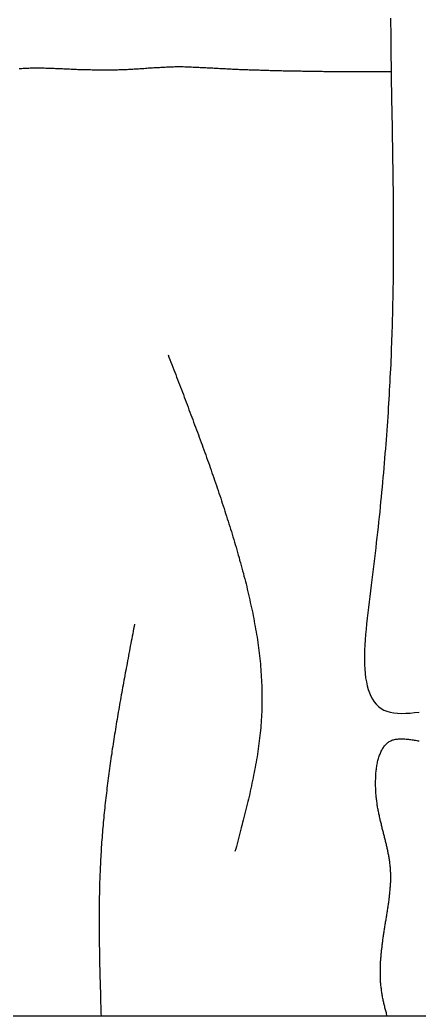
# Model space of a CAD drawing. Extents: x 443 to 1217, y -1921 to -677.
# Drawn here: x 580.11 to 584.64, y -894.89 to -883.58 of the extents above; entities that cross this region are included whole.
import ezdxf

# ---------------------------------------------------------------- set-up
doc = ezdxf.new("R2010")
doc.units = 0
doc.header["$MEASUREMENT"] = 0
for name, color, linetype in [('1', 7, 'CONTINUOUS'), ('3', 8, 'CONTINUOUS'), ('7', 7, 'CONTINUOUS')]:
    doc.layers.add(name, color=color, linetype=linetype)

msp = doc.modelspace()

# ---------------------------------------------------------------- linework, layer by layer
at = {"layer": '1', "color": 7}
for p, q in [((580.101, -884.134), (580.117, -884.133)), ((580.117, -884.133), (580.133, -884.132)), ((580.133, -884.132), (580.149, -884.131)), ((580.149, -884.131), (580.164, -884.13)), ((580.164, -884.13), (580.181, -884.13)), ((580.181, -884.13), (580.197, -884.129)), ((580.197, -884.129), (580.212, -884.129)), ((580.212, -884.129), (580.228, -884.127)), ((580.228, -884.127), (580.244, -884.127)), ((580.244, -884.127), (580.26, -884.127)), ((580.26, -884.127), (580.276, -884.126)), ((580.276, -884.126), (580.292, -884.126)), ((580.292, -884.126), (580.308, -884.126)), ((580.308, -884.126), (580.323, -884.126)), ((580.323, -884.126), (580.34, -884.127)), ((580.34, -884.127), (580.356, -884.127)), ((580.356, -884.127), (580.371, -884.127)), ((580.371, -884.127), (580.388, -884.127)), ((580.388, -884.127), (580.404, -884.129)), ((580.404, -884.129), (580.419, -884.129)), ((580.419, -884.129), (580.436, -884.129)), ((580.436, -884.129), (580.451, -884.13)), ((580.451, -884.13), (580.467, -884.13)), ((580.467, -884.13), (580.483, -884.131)), ((580.483, -884.131), (580.499, -884.131)), ((580.499, -884.131), (580.515, -884.132)), ((580.515, -884.132), (580.531, -884.133)), ((580.531, -884.133), (580.547, -884.133)), ((580.547, -884.133), (580.563, -884.134)), ((580.563, -884.134), (580.579, -884.135)), ((580.579, -884.135), (580.595, -884.135)), ((580.595, -884.135), (580.611, -884.136)), ((580.611, -884.136), (580.626, -884.137)), ((580.626, -884.137), (580.643, -884.137)), ((580.643, -884.137), (580.659, -884.138)), ((580.659, -884.138), (580.674, -884.138)), ((580.674, -884.138), (580.691, -884.139)), ((580.691, -884.139), (580.707, -884.14)), ((580.707, -884.14), (580.722, -884.14)), ((580.722, -884.14), (580.739, -884.142)), ((580.739, -884.142), (580.755, -884.142)), ((580.755, -884.142), (580.77, -884.143)), ((580.77, -884.143), (580.786, -884.143)), ((580.786, -884.143), (580.802, -884.144)), ((580.802, -884.144), (580.818, -884.144)), ((580.818, -884.144), (580.834, -884.145)), ((580.834, -884.145), (580.85, -884.145)), ((580.85, -884.145), (580.866, -884.145)), ((580.866, -884.145), (580.882, -884.146)), ((580.882, -884.146), (580.898, -884.146)), ((580.898, -884.146), (580.914, -884.146)), ((580.914, -884.146), (580.93, -884.147)), ((580.93, -884.147), (580.946, -884.147)), ((580.946, -884.147), (580.962, -884.147)), ((580.962, -884.147), (580.977, -884.147)), ((580.977, -884.147), (580.994, -884.148)), ((580.994, -884.148), (581.01, -884.148)), ((581.01, -884.148), (581.025, -884.148)), ((581.025, -884.148), (581.041, -884.148)), ((581.041, -884.148), (581.058, -884.148)), ((581.058, -884.148), (581.073, -884.148)), ((581.073, -884.148), (581.089, -884.148)), ((581.089, -884.148), (581.105, -884.148)), ((581.105, -884.148), (581.121, -884.148)), ((581.121, -884.148), (581.137, -884.148)), ((581.137, -884.148), (581.153, -884.148)), ((581.153, -884.148), (581.169, -884.147)), ((581.169, -884.147), (581.185, -884.147)), ((581.185, -884.147), (581.201, -884.147)), ((581.201, -884.147), (581.217, -884.147)), ((581.217, -884.147), (581.232, -884.146)), ((581.232, -884.146), (581.249, -884.146)), ((581.249, -884.146), (581.265, -884.145)), ((581.265, -884.145), (581.28, -884.145)), ((581.28, -884.145), (581.297, -884.144)), ((581.297, -884.144), (581.313, -884.144)), ((581.313, -884.144), (581.328, -884.143)), ((581.328, -884.143), (581.344, -884.142)), ((581.344, -884.142), (581.36, -884.142)), ((581.36, -884.142), (581.376, -884.14)), ((581.376, -884.14), (581.392, -884.139)), ((581.392, -884.139), (581.408, -884.138)), ((581.408, -884.138), (581.424, -884.137)), ((581.424, -884.137), (581.439, -884.137)), ((581.439, -884.137), (581.456, -884.136)), ((581.456, -884.136), (581.472, -884.135)), ((581.472, -884.135), (581.487, -884.134)), ((581.487, -884.134), (581.504, -884.133)), ((581.504, -884.133), (581.519, -884.132)), ((581.519, -884.132), (581.535, -884.131)), ((581.535, -884.131), (581.552, -884.129)), ((581.552, -884.129), (581.567, -884.127)), ((581.567, -884.127), (581.583, -884.126)), ((581.583, -884.126), (581.598, -884.125)), ((581.598, -884.125), (581.615, -884.124)), ((581.615, -884.124), (581.631, -884.123)), ((581.631, -884.123), (581.646, -884.122)), ((581.646, -884.122), (581.663, -884.121)), ((581.663, -884.121), (581.678, -884.121)), ((581.678, -884.121), (581.694, -884.12)), ((581.694, -884.12), (581.711, -884.119)), ((581.711, -884.119), (581.726, -884.118)), ((581.726, -884.118), (581.742, -884.117)), ((581.742, -884.117), (581.758, -884.117)), ((581.758, -884.117), (581.774, -884.115)), ((581.774, -884.115), (581.79, -884.114)), ((581.79, -884.114), (581.805, -884.114)), ((581.805, -884.114), (581.822, -884.113)), ((581.822, -884.113), (581.838, -884.113)), ((581.838, -884.113), (581.853, -884.113)), ((581.853, -884.113), (581.87, -884.112)), ((581.87, -884.112), (581.885, -884.112)), ((581.885, -884.112), (581.901, -884.112)), ((581.901, -884.112), (581.918, -884.112)), ((581.918, -884.112), (581.933, -884.112)), ((581.933, -884.112), (581.949, -884.112)), ((581.949, -884.112), (581.965, -884.112)), ((581.965, -884.112), (581.981, -884.113)), ((581.981, -884.113), (581.997, -884.113)), ((581.997, -884.113), (582.013, -884.113)), ((582.013, -884.113), (582.029, -884.114)), ((582.029, -884.114), (582.045, -884.114)), ((582.045, -884.114), (582.06, -884.115)), ((582.06, -884.115), (582.077, -884.117)), ((582.077, -884.117), (582.092, -884.117)), ((582.092, -884.117), (582.108, -884.118)), ((582.108, -884.118), (582.125, -884.118)), ((582.125, -884.118), (582.14, -884.119)), ((582.14, -884.119), (582.156, -884.12)), ((582.156, -884.12), (582.172, -884.121)), ((582.172, -884.121), (582.188, -884.122)), ((582.188, -884.122), (582.204, -884.122)), ((582.204, -884.122), (582.22, -884.123)), ((582.22, -884.123), (582.236, -884.124)), ((582.236, -884.124), (582.252, -884.125)), ((582.252, -884.125), (582.268, -884.126)), ((582.268, -884.126), (582.284, -884.126)), ((582.284, -884.126), (582.299, -884.127)), ((582.299, -884.127), (582.315, -884.129)), ((582.315, -884.129), (582.332, -884.13)), ((582.332, -884.13), (582.347, -884.131)), ((582.347, -884.131), (582.363, -884.131)), ((582.363, -884.131), (582.38, -884.132)), ((582.38, -884.132), (582.395, -884.133)), ((582.395, -884.133), (582.411, -884.134)), ((582.411, -884.134), (582.427, -884.134)), ((582.427, -884.134), (582.443, -884.135)), ((582.443, -884.135), (582.459, -884.136)), ((582.459, -884.136), (582.475, -884.137)), ((582.475, -884.137), (582.491, -884.137)), ((582.491, -884.137), (582.507, -884.138)), ((582.507, -884.138), (582.523, -884.139)), ((582.523, -884.139), (582.539, -884.139)), ((582.539, -884.139), (582.554, -884.14)), ((582.554, -884.14), (582.571, -884.14)), ((582.571, -884.14), (582.587, -884.142)), ((582.587, -884.142), (582.602, -884.143)), ((582.602, -884.143), (582.618, -884.143)), ((582.618, -884.143), (582.635, -884.144)), ((582.635, -884.144), (582.65, -884.144)), ((582.65, -884.144), (582.666, -884.145)), ((582.666, -884.145), (582.682, -884.146)), ((582.682, -884.146), (582.698, -884.146)), ((582.698, -884.146), (582.714, -884.147)), ((582.714, -884.147), (582.73, -884.147)), ((582.73, -884.147), (582.746, -884.148)), ((582.746, -884.148), (582.762, -884.148)), ((582.762, -884.148), (582.778, -884.149)), ((582.778, -884.149), (582.794, -884.149)), ((582.794, -884.149), (582.809, -884.15)), ((582.809, -884.15), (582.826, -884.15)), ((582.826, -884.15), (582.842, -884.151)), ((582.842, -884.151), (582.857, -884.151)), ((582.857, -884.151), (582.873, -884.151)), ((582.873, -884.151), (582.89, -884.152)), ((582.89, -884.152), (582.905, -884.152)), ((582.905, -884.152), (582.921, -884.154)), ((582.921, -884.154), (582.937, -884.154)), ((582.937, -884.154), (582.953, -884.155)), ((582.953, -884.155), (582.969, -884.155)), ((582.969, -884.155), (582.985, -884.155)), ((582.985, -884.155), (583.001, -884.156)), ((583.001, -884.156), (583.017, -884.156)), ((583.017, -884.156), (583.033, -884.156)), ((583.033, -884.156), (583.049, -884.157)), ((583.049, -884.157), (583.064, -884.157)), ((583.064, -884.157), (583.081, -884.157)), ((583.081, -884.157), (583.097, -884.158)), ((583.097, -884.158), (583.112, -884.158)), ((583.112, -884.158), (583.129, -884.158)), ((583.129, -884.158), (583.145, -884.159)), ((583.145, -884.159), (583.16, -884.159)), ((583.16, -884.159), (583.176, -884.159)), ((583.176, -884.159), (583.192, -884.16)), ((583.192, -884.16), (583.208, -884.16)), ((583.208, -884.16), (583.224, -884.16)), ((583.224, -884.16), (583.24, -884.16)), ((583.24, -884.16), (583.256, -884.161)), ((583.256, -884.161), (583.272, -884.161)), ((583.272, -884.161), (583.288, -884.161)), ((583.288, -884.161), (583.304, -884.161)), ((583.304, -884.161), (583.319, -884.162)), ((583.319, -884.162), (583.336, -884.162)), ((583.336, -884.162), (583.352, -884.162)), ((583.352, -884.162), (583.367, -884.162)), ((583.367, -884.162), (583.384, -884.163)), ((583.384, -884.163), (583.4, -884.163)), ((583.4, -884.163), (583.415, -884.163)), ((583.415, -884.163), (583.431, -884.163)), ((583.431, -884.163), (583.447, -884.163)), ((583.447, -884.163), (583.463, -884.164)), ((583.463, -884.164), (583.479, -884.164)), ((583.479, -884.164), (583.495, -884.164)), ((583.495, -884.164), (583.511, -884.164)), ((583.511, -884.164), (583.527, -884.164)), ((583.527, -884.164), (583.543, -884.164)), ((583.543, -884.164), (583.559, -884.166)), ((583.559, -884.166), (583.574, -884.166)), ((583.574, -884.166), (583.591, -884.166)), ((583.591, -884.166), (583.607, -884.166)), ((583.607, -884.166), (583.622, -884.166)), ((583.622, -884.166), (583.639, -884.166)), ((583.639, -884.166), (583.655, -884.166)), ((583.655, -884.166), (583.67, -884.166)), ((583.67, -884.166), (583.686, -884.167)), ((583.686, -884.167), (583.702, -884.167)), ((583.702, -884.167), (583.718, -884.167)), ((583.718, -884.167), (583.734, -884.167)), ((583.734, -884.167), (583.75, -884.167)), ((583.75, -884.167), (583.766, -884.167)), ((583.766, -884.167), (583.782, -884.167)), ((583.782, -884.167), (583.798, -884.167)), ((583.798, -884.167), (583.814, -884.167)), ((583.814, -884.167), (583.829, -884.168)), ((583.829, -884.168), (583.846, -884.168)), ((583.846, -884.168), (583.862, -884.168)), ((583.862, -884.168), (583.877, -884.168)), ((583.877, -884.168), (583.894, -884.168)), ((583.894, -884.168), (583.91, -884.168)), ((583.91, -884.168), (583.925, -884.168)), ((583.925, -884.168), (583.942, -884.168)), ((583.942, -884.168), (583.957, -884.168)), ((583.957, -884.168), (583.973, -884.168)), ((583.973, -884.168), (583.989, -884.168)), ((583.989, -884.168), (584.005, -884.168)), ((584.005, -884.168), (584.021, -884.168)), ((584.021, -884.168), (584.037, -884.168)), ((584.037, -884.168), (584.053, -884.169)), ((584.053, -884.169), (584.069, -884.169)), ((584.069, -884.169), (584.084, -884.169)), ((584.084, -884.169), (584.101, -884.169)), ((584.101, -884.169), (584.117, -884.169)), ((584.117, -884.169), (584.132, -884.169)), ((584.132, -884.169), (584.149, -884.169)), ((584.149, -884.169), (584.165, -884.169)), ((584.165, -884.169), (584.18, -884.169)), ((584.18, -884.169), (584.197, -884.169)), ((584.197, -884.169), (584.212, -884.169)), ((584.212, -884.169), (584.228, -884.169)), ((584.228, -884.169), (584.244, -884.169)), ((584.244, -884.169), (584.26, -884.169)), ((584.26, -884.169), (584.276, -884.169)), ((584.276, -884.169), (584.292, -884.169)), ((584.292, -884.169), (584.308, -884.169)), ((584.308, -884.169), (584.324, -884.169)), ((581.792, -887.381), (581.803, -887.409)), ((581.803, -887.409), (581.814, -887.437)), ((581.814, -887.437), (581.825, -887.466)), ((581.825, -887.466), (581.836, -887.494)), ((581.836, -887.494), (581.847, -887.522)), ((581.847, -887.522), (581.858, -887.551)), ((581.858, -887.551), (581.869, -887.579)), ((581.869, -887.579), (581.88, -887.607)), ((581.88, -887.607), (581.89, -887.636)), ((581.89, -887.636), (581.901, -887.664)), ((581.901, -887.664), (581.911, -887.692)), ((581.911, -887.692), (581.922, -887.721)), ((581.922, -887.721), (581.933, -887.749)), ((581.933, -887.749), (581.944, -887.777)), ((581.944, -887.777), (581.955, -887.806)), ((581.955, -887.806), (581.966, -887.834)), ((581.966, -887.834), (581.977, -887.862)), ((581.977, -887.862), (581.987, -887.891)), ((581.987, -887.891), (581.998, -887.919)), ((581.998, -887.919), (582.009, -887.947)), ((582.009, -887.947), (582.02, -887.977)), ((582.02, -887.977), (582.03, -888.005)), ((582.03, -888.005), (582.041, -888.033)), ((582.041, -888.033), (582.052, -888.062)), ((582.052, -888.062), (582.063, -888.09)), ((582.063, -888.09), (582.074, -888.118)), ((582.074, -888.118), (582.083, -888.147)), ((582.083, -888.147), (582.094, -888.175)), ((582.094, -888.175), (582.105, -888.204)), ((582.105, -888.204), (582.115, -888.233)), ((582.115, -888.233), (582.126, -888.261)), ((582.126, -888.261), (582.137, -888.289)), ((582.137, -888.289), (582.147, -888.318)), ((582.147, -888.318), (582.157, -888.346)), ((582.157, -888.346), (582.168, -888.376)), ((582.168, -888.376), (582.178, -888.404)), ((582.178, -888.404), (582.189, -888.432)), ((582.189, -888.432), (582.199, -888.462)), ((582.199, -888.462), (582.21, -888.49)), ((582.21, -888.49), (582.22, -888.518)), ((582.22, -888.518), (582.23, -888.547)), ((582.23, -888.547), (582.24, -888.576)), ((582.24, -888.576), (582.25, -888.604)), ((582.25, -888.604), (582.261, -888.634)), ((582.261, -888.634), (582.271, -888.662)), ((582.271, -888.662), (582.281, -888.691)), ((582.281, -888.691), (582.29, -888.72)), ((582.29, -888.72), (582.301, -888.748)), ((582.301, -888.748), (582.311, -888.778)), ((582.311, -888.778), (582.321, -888.806)), ((582.321, -888.806), (582.331, -888.835)), ((582.331, -888.835), (582.341, -888.864)), ((582.341, -888.864), (582.35, -888.893)), ((582.35, -888.893), (582.36, -888.922)), ((582.36, -888.922), (582.37, -888.951)), ((582.37, -888.951), (582.38, -888.98)), ((582.38, -888.98), (582.39, -889.009)), ((582.39, -889.009), (582.399, -889.038)), ((582.399, -889.038), (582.408, -889.067)), ((582.408, -889.067), (582.418, -889.096)), ((582.418, -889.096), (582.428, -889.125)), ((582.428, -889.125), (582.436, -889.155)), ((582.436, -889.155), (582.446, -889.183)), ((582.446, -889.183), (582.456, -889.213)), ((582.456, -889.213), (582.465, -889.242)), ((582.465, -889.242), (582.475, -889.271)), ((582.475, -889.271), (582.483, -889.301)), ((582.483, -889.301), (582.492, -889.33)), ((582.492, -889.33), (582.502, -889.36)), ((582.502, -889.36), (582.511, -889.389)), ((582.511, -889.389), (582.519, -889.419)), ((582.519, -889.419), (582.528, -889.448)), ((582.528, -889.448), (582.538, -889.477)), ((582.538, -889.477), (582.547, -889.507)), ((582.547, -889.507), (582.555, -889.536)), ((582.555, -889.536), (582.564, -889.566)), ((582.564, -889.566), (582.572, -889.595)), ((582.572, -889.595), (582.58, -889.624)), ((582.58, -889.624), (582.589, -889.655)), ((582.589, -889.655), (582.598, -889.684)), ((582.598, -889.684), (582.605, -889.714)), ((582.605, -889.714), (582.614, -889.743)), ((582.614, -889.743), (582.623, -889.774)), ((582.623, -889.774), (582.63, -889.803)), ((582.63, -889.803), (582.638, -889.834)), ((582.638, -889.834), (582.647, -889.863)), ((582.647, -889.863), (582.654, -889.893)), ((582.654, -889.893), (582.662, -889.923)), ((582.662, -889.923), (582.67, -889.953)), ((582.67, -889.953), (582.677, -889.983)), ((582.677, -889.983), (582.685, -890.012)), ((582.685, -890.012), (582.691, -890.043)), ((582.691, -890.043), (582.699, -890.072)), ((582.699, -890.072), (582.706, -890.103)), ((582.706, -890.103), (582.713, -890.132)), ((582.713, -890.132), (582.72, -890.163)), ((582.72, -890.163), (582.726, -890.193)), ((582.726, -890.193), (582.733, -890.223)), ((582.733, -890.223), (582.739, -890.253)), ((582.739, -890.253), (582.746, -890.284)), ((582.746, -890.284), (582.753, -890.313)), ((582.753, -890.313), (582.758, -890.344)), ((582.758, -890.344), (582.765, -890.374)), ((582.765, -890.374), (582.77, -890.404)), ((582.77, -890.404), (582.775, -890.434)), ((581.396, -890.52), (581.391, -890.549)), ((581.401, -890.493), (581.396, -890.52)), ((581.407, -890.465), (581.401, -890.493)), ((581.412, -890.438), (581.407, -890.465)), ((582.775, -890.434), (582.781, -890.465)), ((582.781, -890.465), (582.786, -890.495)), ((582.786, -890.495), (582.792, -890.525)), ((582.792, -890.525), (582.796, -890.555)), ((581.375, -890.631), (581.37, -890.66)), ((581.38, -890.604), (581.375, -890.631)), ((581.386, -890.576), (581.38, -890.604)), ((581.391, -890.549), (581.386, -890.576)), ((582.796, -890.555), (582.802, -890.586)), ((582.802, -890.586), (582.806, -890.616)), ((582.806, -890.616), (582.81, -890.646)), ((582.81, -890.646), (582.815, -890.676)), ((581.349, -890.771), (581.343, -890.798)), ((581.354, -890.743), (581.349, -890.771)), ((581.36, -890.715), (581.354, -890.743)), ((581.364, -890.687), (581.36, -890.715)), ((581.37, -890.66), (581.364, -890.687)), ((582.815, -890.676), (582.819, -890.707)), ((582.819, -890.707), (582.822, -890.737)), ((582.822, -890.737), (582.827, -890.767)), ((582.827, -890.767), (582.83, -890.797)), ((581.328, -890.881), (581.323, -890.909)), ((581.334, -890.854), (581.328, -890.881)), ((581.338, -890.825), (581.334, -890.854)), ((581.343, -890.798), (581.338, -890.825)), ((582.83, -890.797), (582.833, -890.828)), ((582.833, -890.828), (582.836, -890.858)), ((582.836, -890.858), (582.84, -890.889)), ((581.307, -890.992), (581.302, -891.021)), ((581.313, -890.965), (581.307, -890.992)), ((581.317, -890.937), (581.313, -890.965)), ((581.323, -890.909), (581.317, -890.937)), ((582.84, -890.889), (582.842, -890.918)), ((582.842, -890.918), (582.845, -890.949)), ((582.845, -890.949), (582.847, -890.979)), ((582.847, -890.979), (582.85, -891.01)), ((581.287, -891.103), (581.282, -891.132)), ((581.292, -891.076), (581.287, -891.103)), ((581.297, -891.048), (581.292, -891.076)), ((581.302, -891.021), (581.297, -891.048)), ((582.85, -891.01), (582.851, -891.04)), ((582.851, -891.04), (582.853, -891.07)), ((582.853, -891.07), (582.854, -891.1)), ((582.854, -891.1), (582.856, -891.131)), ((581.267, -891.215), (581.262, -891.242)), ((581.271, -891.187), (581.267, -891.215)), ((581.277, -891.159), (581.271, -891.187)), ((581.282, -891.132), (581.277, -891.159)), ((582.856, -891.131), (582.857, -891.161)), ((582.857, -891.161), (582.857, -891.191)), ((582.857, -891.191), (582.858, -891.221)), ((582.858, -891.221), (582.858, -891.252)), ((581.247, -891.326), (581.242, -891.353)), ((581.252, -891.297), (581.247, -891.326)), ((581.257, -891.27), (581.252, -891.297)), ((581.262, -891.242), (581.257, -891.27)), ((582.858, -891.252), (582.858, -891.282)), ((582.858, -891.282), (582.858, -891.312)), ((582.858, -891.312), (582.858, -891.342)), ((581.228, -891.437), (581.223, -891.464)), ((581.232, -891.409), (581.228, -891.437)), ((581.238, -891.381), (581.232, -891.409)), ((581.242, -891.353), (581.238, -891.381)), ((582.856, -891.433), (582.854, -891.463)), ((582.857, -891.403), (582.856, -891.433)), ((582.858, -891.342), (582.857, -891.373)), ((582.857, -891.373), (582.857, -891.403)), ((581.209, -891.548), (581.205, -891.575)), ((581.214, -891.52), (581.209, -891.548)), ((581.218, -891.492), (581.214, -891.52)), ((581.223, -891.464), (581.218, -891.492)), ((582.848, -891.553), (582.846, -891.584)), ((582.851, -891.523), (582.848, -891.553)), ((582.853, -891.494), (582.851, -891.523)), ((582.854, -891.463), (582.853, -891.494)), ((581.191, -891.659), (581.186, -891.686)), ((581.195, -891.631), (581.191, -891.659)), ((581.2, -891.604), (581.195, -891.631)), ((581.205, -891.575), (581.2, -891.604)), ((582.838, -891.673), (582.834, -891.704)), ((582.841, -891.644), (582.838, -891.673)), ((582.844, -891.613), (582.841, -891.644)), ((582.846, -891.584), (582.844, -891.613)), ((581.173, -891.77), (581.169, -891.798)), ((581.178, -891.742), (581.173, -891.77)), ((581.182, -891.715), (581.178, -891.742)), ((581.186, -891.686), (581.182, -891.715)), ((582.828, -891.764), (582.823, -891.794)), ((582.831, -891.734), (582.828, -891.764)), ((582.834, -891.704), (582.831, -891.734)), ((581.156, -891.882), (581.153, -891.91)), ((581.16, -891.854), (581.156, -891.882)), ((581.165, -891.826), (581.16, -891.854)), ((581.169, -891.798), (581.165, -891.826)), ((582.811, -891.884), (582.807, -891.914)), ((582.816, -891.854), (582.811, -891.884)), ((582.82, -891.824), (582.816, -891.854)), ((582.823, -891.794), (582.82, -891.824)), ((581.14, -891.993), (581.136, -892.021)), ((581.144, -891.965), (581.14, -891.993)), ((581.148, -891.937), (581.144, -891.965)), ((581.153, -891.91), (581.148, -891.937)), ((582.792, -892.004), (582.786, -892.034)), ((582.797, -891.974), (582.792, -892.004)), ((582.802, -891.944), (582.797, -891.974)), ((582.807, -891.914), (582.802, -891.944)), ((581.124, -892.104), (581.121, -892.132)), ((581.129, -892.077), (581.124, -892.104)), ((581.132, -892.048), (581.129, -892.077)), ((581.136, -892.021), (581.132, -892.048)), ((582.77, -892.123), (582.763, -892.154)), ((582.775, -892.094), (582.77, -892.123)), ((582.781, -892.064), (582.775, -892.094)), ((582.786, -892.034), (582.781, -892.064)), ((581.11, -892.216), (581.106, -892.243)), ((581.113, -892.188), (581.11, -892.216)), ((581.117, -892.161), (581.113, -892.188)), ((581.121, -892.132), (581.117, -892.161)), ((582.751, -892.214), (582.745, -892.243)), ((582.758, -892.183), (582.751, -892.214)), ((582.763, -892.154), (582.758, -892.183)), ((581.096, -892.327), (581.093, -892.356)), ((581.099, -892.299), (581.096, -892.327)), ((581.103, -892.272), (581.099, -892.299)), ((581.106, -892.243), (581.103, -892.272)), ((582.725, -892.333), (582.719, -892.363)), ((582.732, -892.303), (582.725, -892.333)), ((582.738, -892.274), (582.732, -892.303)), ((582.745, -892.243), (582.738, -892.274)), ((581.08, -892.467), (581.076, -892.495)), ((581.083, -892.438), (581.08, -892.467)), ((581.086, -892.411), (581.083, -892.438)), ((581.089, -892.383), (581.086, -892.411)), ((581.093, -892.356), (581.089, -892.383)), ((582.698, -892.453), (582.69, -892.483)), ((582.705, -892.423), (582.698, -892.453)), ((582.712, -892.393), (582.705, -892.423)), ((582.719, -892.363), (582.712, -892.393)), ((581.068, -892.578), (581.065, -892.606)), ((581.071, -892.551), (581.068, -892.578)), ((581.074, -892.522), (581.071, -892.551)), ((581.076, -892.495), (581.074, -892.522)), ((582.669, -892.572), (582.661, -892.602)), ((582.676, -892.542), (582.669, -892.572)), ((582.684, -892.513), (582.676, -892.542)), ((582.69, -892.483), (582.684, -892.513)), ((581.057, -892.69), (581.055, -892.719)), ((581.06, -892.662), (581.057, -892.69)), ((581.062, -892.635), (581.06, -892.662)), ((581.065, -892.606), (581.062, -892.635)), ((582.638, -892.691), (582.63, -892.722)), ((582.646, -892.662), (582.638, -892.691)), ((582.653, -892.632), (582.646, -892.662)), ((582.661, -892.602), (582.653, -892.632)), ((581.048, -892.802), (581.045, -892.83)), ((581.05, -892.774), (581.048, -892.802)), ((581.052, -892.746), (581.05, -892.774)), ((581.055, -892.719), (581.052, -892.746)), ((582.615, -892.782), (582.608, -892.811)), ((582.623, -892.751), (582.615, -892.782)), ((582.63, -892.722), (582.623, -892.751)), ((581.039, -892.914), (581.037, -892.942)), ((581.041, -892.886), (581.039, -892.914)), ((581.043, -892.858), (581.041, -892.886)), ((581.045, -892.83), (581.043, -892.858)), ((582.584, -892.901), (582.576, -892.93)), ((582.591, -892.871), (582.584, -892.901)), ((582.6, -892.841), (582.591, -892.871)), ((582.608, -892.811), (582.6, -892.841)), ((581.032, -893.026), (581.029, -893.054)), ((581.034, -892.998), (581.032, -893.026)), ((581.035, -892.97), (581.034, -892.998)), ((581.037, -892.942), (581.035, -892.97)), ((582.56, -892.99), (582.552, -893.02)), ((582.568, -892.96), (582.56, -892.99)), ((582.576, -892.93), (582.568, -892.96)), ((581.025, -893.138), (581.024, -893.166)), ((581.027, -893.11), (581.025, -893.138)), ((581.028, -893.081), (581.027, -893.11)), ((581.029, -893.054), (581.028, -893.081)), ((581.021, -893.25), (581.02, -893.278)), ((581.022, -893.222), (581.021, -893.25)), ((581.023, -893.194), (581.022, -893.222)), ((581.024, -893.166), (581.023, -893.194)), ((581.016, -893.363), (581.015, -893.39)), ((581.018, -893.334), (581.016, -893.363)), ((581.019, -893.306), (581.018, -893.334)), ((581.02, -893.278), (581.019, -893.306)), ((581.014, -893.447), (581.013, -893.475)), ((581.013, -893.475), (581.013, -893.503)), ((581.015, -893.418), (581.014, -893.447)), ((581.015, -893.39), (581.015, -893.418)), ((581.012, -893.587), (581.011, -893.615)), ((581.013, -893.503), (581.012, -893.53)), ((581.012, -893.53), (581.012, -893.559)), ((581.012, -893.559), (581.012, -893.587)), ((581.011, -893.699), (581.01, -893.728)), ((581.011, -893.615), (581.011, -893.643)), ((581.011, -893.643), (581.011, -893.671)), ((581.011, -893.671), (581.011, -893.699)), ((581.01, -893.728), (581.01, -893.756)), ((581.01, -893.756), (581.01, -893.783)), ((581.01, -893.783), (581.01, -893.812)), ((581.01, -893.812), (581.01, -893.84)), ((581.01, -893.84), (581.01, -893.868)), ((581.01, -893.868), (581.011, -893.897)), ((581.011, -893.897), (581.011, -893.925)), ((581.011, -893.925), (581.011, -893.952)), ((581.011, -893.952), (581.011, -893.981)), ((581.011, -893.981), (581.011, -894.009)), ((581.011, -894.009), (581.012, -894.037)), ((581.012, -894.037), (581.012, -894.066)), ((581.012, -894.066), (581.012, -894.094)), ((581.012, -894.094), (581.013, -894.121)), ((581.013, -894.121), (581.013, -894.149)), ((581.013, -894.149), (581.013, -894.178)), ((581.013, -894.178), (581.014, -894.206)), ((581.014, -894.206), (581.014, -894.234)), ((581.014, -894.234), (581.015, -894.263)), ((581.015, -894.263), (581.015, -894.29)), ((581.015, -894.29), (581.016, -894.318)), ((581.016, -894.318), (581.018, -894.347)), ((581.018, -894.347), (581.018, -894.375)), ((581.018, -894.375), (581.019, -894.403)), ((581.019, -894.403), (581.019, -894.432)), ((581.019, -894.432), (581.02, -894.46)), ((581.02, -894.46), (581.021, -894.487)), ((581.021, -894.487), (581.021, -894.516)), ((581.021, -894.516), (581.022, -894.544)), ((581.022, -894.544), (581.023, -894.572)), ((581.023, -894.572), (581.024, -894.601)), ((581.024, -894.601), (581.024, -894.629)), ((581.024, -894.629), (581.025, -894.657)), ((581.025, -894.657), (581.026, -894.685)), ((581.026, -894.685), (581.027, -894.713)), ((581.027, -894.713), (581.027, -894.741)), ((581.027, -894.741), (581.028, -894.77)), ((581.028, -894.77), (581.029, -894.798)), ((581.029, -894.798), (581.031, -894.826)), ((581.031, -894.826), (581.031, -894.855)), ((581.031, -894.855), (581.032, -894.883))]:
    msp.add_line(p, q, dxfattribs=at)
at = {"layer": '3', "color": 3}
for p, q in [((584.318, -883.561), (584.318, -883.604)), ((584.318, -883.604), (584.318, -883.647)), ((584.318, -883.647), (584.319, -883.69)), ((584.319, -883.69), (584.319, -883.733)), ((584.319, -883.733), (584.319, -883.775)), ((584.319, -883.775), (584.32, -883.819)), ((584.32, -883.819), (584.32, -883.862)), ((584.32, -883.862), (584.321, -883.904)), ((584.321, -883.904), (584.321, -883.947)), ((584.321, -883.947), (584.322, -883.988)), ((584.322, -883.988), (584.322, -884.03)), ((584.322, -884.03), (584.323, -884.073)), ((584.323, -884.073), (584.323, -884.115)), ((584.323, -884.115), (584.324, -884.157)), ((584.324, -884.157), (584.324, -884.199)), ((584.324, -884.199), (584.325, -884.241)), ((584.325, -884.241), (584.326, -884.283)), ((584.326, -884.283), (584.326, -884.325)), ((584.326, -884.325), (584.327, -884.367)), ((584.327, -884.367), (584.327, -884.409)), ((584.327, -884.409), (584.328, -884.45)), ((584.328, -884.45), (584.329, -884.493)), ((584.329, -884.493), (584.329, -884.534)), ((584.329, -884.534), (584.331, -884.575)), ((584.331, -884.575), (584.332, -884.617)), ((584.332, -884.617), (584.333, -884.658)), ((584.333, -884.658), (584.333, -884.7)), ((584.333, -884.7), (584.334, -884.742)), ((584.334, -884.742), (584.335, -884.783)), ((584.335, -884.783), (584.335, -884.825)), ((584.335, -884.825), (584.336, -884.866)), ((584.336, -884.866), (584.337, -884.908)), ((584.337, -884.908), (584.337, -884.949)), ((584.337, -884.949), (584.338, -884.991)), ((584.338, -884.991), (584.339, -885.033)), ((584.339, -885.033), (584.339, -885.074)), ((584.339, -885.074), (584.34, -885.116)), ((584.34, -885.116), (584.341, -885.157)), ((584.341, -885.157), (584.341, -885.199)), ((584.341, -885.199), (584.343, -885.241)), ((584.343, -885.241), (584.343, -885.283)), ((584.343, -885.283), (584.344, -885.324)), ((584.344, -885.324), (584.344, -885.367)), ((584.344, -885.367), (584.345, -885.408)), ((584.345, -885.408), (584.345, -885.449)), ((584.345, -885.449), (584.346, -885.492)), ((584.346, -885.492), (584.346, -885.534)), ((584.346, -885.534), (584.347, -885.576)), ((584.347, -885.576), (584.347, -885.618)), ((584.347, -885.618), (584.347, -885.661)), ((584.347, -885.661), (584.348, -885.702)), ((584.348, -885.702), (584.348, -885.745)), ((584.348, -885.745), (584.348, -885.787)), ((584.348, -885.787), (584.349, -885.83)), ((584.349, -885.83), (584.349, -885.872)), ((584.349, -885.872), (584.349, -885.915)), ((584.349, -885.915), (584.349, -885.958)), ((584.349, -885.958), (584.349, -886.001)), ((584.349, -886.001), (584.349, -886.043)), ((584.349, -886.043), (584.349, -886.087)), ((584.349, -886.087), (584.349, -886.129)), ((584.349, -886.129), (584.349, -886.173)), ((584.349, -886.173), (584.349, -886.217)), ((584.349, -886.217), (584.349, -886.26)), ((584.349, -886.26), (584.348, -886.304)), ((584.348, -886.304), (584.348, -886.347)), ((584.348, -886.347), (584.348, -886.391)), ((584.348, -886.391), (584.347, -886.436)), ((584.347, -886.436), (584.347, -886.479)), ((584.346, -886.569), (584.345, -886.613)), ((584.347, -886.479), (584.346, -886.524)), ((584.346, -886.524), (584.346, -886.569)), ((584.345, -886.658), (584.344, -886.703)), ((584.345, -886.613), (584.345, -886.658)), ((584.341, -886.793), (584.34, -886.838)), ((584.343, -886.747), (584.341, -886.793)), ((584.344, -886.703), (584.343, -886.747)), ((584.339, -886.884), (584.338, -886.929)), ((584.34, -886.838), (584.339, -886.884)), ((584.336, -887.021), (584.335, -887.068)), ((584.337, -886.975), (584.336, -887.021)), ((584.338, -886.929), (584.337, -886.975)), ((584.333, -887.114), (584.332, -887.16)), ((584.335, -887.068), (584.333, -887.114)), ((584.328, -887.254), (584.326, -887.301)), ((584.329, -887.207), (584.328, -887.254)), ((584.332, -887.16), (584.329, -887.207)), ((584.325, -887.349), (584.323, -887.397)), ((584.326, -887.301), (584.325, -887.349)), ((584.319, -887.493), (584.316, -887.541)), ((584.321, -887.445), (584.319, -887.493)), ((584.323, -887.397), (584.321, -887.445)), ((584.314, -887.589), (584.311, -887.638)), ((584.316, -887.541), (584.314, -887.589)), ((584.309, -887.687), (584.307, -887.736)), ((584.311, -887.638), (584.309, -887.687)), ((584.303, -887.786), (584.301, -887.835)), ((584.307, -887.736), (584.303, -887.786)), ((584.295, -887.935), (584.291, -887.985)), ((584.298, -887.885), (584.295, -887.935)), ((584.301, -887.835), (584.298, -887.885)), ((584.289, -888.037), (584.285, -888.087)), ((584.291, -887.985), (584.289, -888.037)), ((584.282, -888.138), (584.278, -888.189)), ((584.285, -888.087), (584.282, -888.138)), ((584.275, -888.242), (584.271, -888.294)), ((584.278, -888.189), (584.275, -888.242)), ((584.267, -888.346), (584.263, -888.398)), ((584.271, -888.294), (584.267, -888.346)), ((584.254, -888.504), (584.25, -888.558)), ((584.259, -888.451), (584.254, -888.504)), ((584.263, -888.398), (584.259, -888.451)), ((584.246, -888.611), (584.241, -888.665)), ((584.25, -888.558), (584.246, -888.611)), ((584.237, -888.72), (584.231, -888.774)), ((584.241, -888.665), (584.237, -888.72)), ((584.227, -888.829), (584.222, -888.885)), ((584.231, -888.774), (584.227, -888.829)), ((584.216, -888.94), (584.211, -888.996)), ((584.222, -888.885), (584.216, -888.94)), ((584.205, -889.052), (584.2, -889.108)), ((584.211, -888.996), (584.205, -889.052)), ((584.194, -889.166), (584.188, -889.222)), ((584.2, -889.108), (584.194, -889.166)), ((584.182, -889.28), (584.176, -889.338)), ((584.188, -889.222), (584.182, -889.28)), ((584.169, -889.396), (584.163, -889.454)), ((584.176, -889.338), (584.169, -889.396)), ((584.156, -889.513), (584.15, -889.572)), ((584.163, -889.454), (584.156, -889.513)), ((584.143, -889.632), (584.136, -889.692)), ((584.15, -889.572), (584.143, -889.632)), ((584.129, -889.753), (584.121, -889.813)), ((584.136, -889.692), (584.129, -889.753)), ((584.121, -889.813), (584.114, -889.874)), ((584.106, -889.936), (584.098, -889.997)), ((584.114, -889.874), (584.106, -889.936)), ((584.091, -890.06), (584.082, -890.123)), ((584.098, -889.997), (584.091, -890.06)), ((584.074, -890.185), (584.067, -890.248)), ((584.082, -890.123), (584.074, -890.185)), ((584.059, -890.31), (584.052, -890.372)), ((584.067, -890.248), (584.059, -890.31)), ((584.052, -890.372), (584.045, -890.434)), ((584.04, -890.495), (584.034, -890.556)), ((584.045, -890.434), (584.04, -890.495)), ((584.03, -890.615), (584.025, -890.674)), ((584.034, -890.556), (584.03, -890.615)), ((584.023, -890.732), (584.021, -890.788)), ((584.025, -890.674), (584.023, -890.732)), ((584.021, -890.788), (584.021, -890.843)), ((584.021, -890.843), (584.022, -890.897)), ((584.022, -890.897), (584.025, -890.949)), ((584.025, -890.949), (584.029, -890.999)), ((584.029, -890.999), (584.035, -891.047)), ((584.035, -891.047), (584.043, -891.094)), ((584.043, -891.094), (584.053, -891.137)), ((584.053, -891.137), (584.064, -891.179)), ((584.064, -891.179), (584.078, -891.218)), ((584.078, -891.218), (584.093, -891.255)), ((584.093, -891.255), (584.112, -891.289)), ((584.112, -891.289), (584.132, -891.32)), ((584.132, -891.32), (584.155, -891.348)), ((584.155, -891.348), (584.181, -891.373)), ((584.181, -891.373), (584.21, -891.394)), ((584.21, -891.394), (584.241, -891.413)), ((584.241, -891.413), (584.276, -891.427)), ((584.276, -891.427), (584.314, -891.438)), ((584.314, -891.438), (584.355, -891.446)), ((584.355, -891.446), (584.398, -891.45)), ((584.398, -891.45), (584.444, -891.451)), ((584.444, -891.451), (584.492, -891.45)), ((584.492, -891.45), (584.541, -891.447)), ((584.541, -891.447), (584.591, -891.443)), ((584.591, -891.443), (584.641, -891.439)), ((584.271, -891.797), (584.278, -891.789)), ((584.278, -891.789), (584.287, -891.782)), ((584.287, -891.782), (584.295, -891.776)), ((584.295, -891.776), (584.303, -891.77)), ((584.303, -891.77), (584.313, -891.765)), ((584.313, -891.765), (584.322, -891.761)), ((584.322, -891.761), (584.332, -891.756)), ((584.332, -891.756), (584.343, -891.753)), ((584.343, -891.753), (584.352, -891.75)), ((584.352, -891.75), (584.363, -891.747)), ((584.363, -891.747), (584.374, -891.745)), ((584.374, -891.745), (584.385, -891.743)), ((584.385, -891.743), (584.396, -891.742)), ((584.396, -891.742), (584.408, -891.741)), ((584.408, -891.741), (584.42, -891.74)), ((584.42, -891.74), (584.432, -891.74)), ((584.432, -891.74), (584.444, -891.74)), ((584.444, -891.74), (584.456, -891.74)), ((584.456, -891.74), (584.469, -891.74)), ((584.469, -891.74), (584.481, -891.741)), ((584.481, -891.741), (584.494, -891.742)), ((584.494, -891.742), (584.507, -891.743)), ((584.507, -891.743), (584.52, -891.744)), ((584.52, -891.744), (584.533, -891.746)), ((584.533, -891.746), (584.546, -891.749)), ((584.546, -891.749), (584.561, -891.75)), ((584.561, -891.75), (584.574, -891.752)), ((584.574, -891.752), (584.587, -891.754)), ((584.587, -891.754), (584.601, -891.756)), ((584.601, -891.756), (584.614, -891.758)), ((584.614, -891.758), (584.628, -891.762)), ((584.628, -891.762), (584.641, -891.764)), ((584.198, -891.913), (584.202, -891.901)), ((584.202, -891.901), (584.207, -891.89)), ((584.207, -891.89), (584.212, -891.879)), ((584.212, -891.879), (584.217, -891.868)), ((584.217, -891.868), (584.223, -891.858)), ((584.223, -891.858), (584.229, -891.848)), ((584.229, -891.848), (584.236, -891.838)), ((584.236, -891.838), (584.241, -891.829)), ((584.241, -891.829), (584.249, -891.82)), ((584.249, -891.82), (584.255, -891.812)), ((584.255, -891.812), (584.263, -891.804)), ((584.263, -891.804), (584.271, -891.797)), ((584.166, -892.028), (584.168, -892.014)), ((584.168, -892.014), (584.171, -892.001)), ((584.171, -892.001), (584.175, -891.987)), ((584.175, -891.987), (584.178, -891.974)), ((584.178, -891.974), (584.181, -891.962)), ((584.181, -891.962), (584.185, -891.949)), ((584.185, -891.949), (584.189, -891.937)), ((584.189, -891.937), (584.193, -891.925)), ((584.193, -891.925), (584.198, -891.913)), ((584.151, -892.14), (584.152, -892.126)), ((584.152, -892.126), (584.154, -892.111)), ((584.154, -892.111), (584.155, -892.097)), ((584.155, -892.097), (584.157, -892.083)), ((584.157, -892.083), (584.158, -892.069)), ((584.158, -892.069), (584.161, -892.055)), ((584.161, -892.055), (584.163, -892.042)), ((584.163, -892.042), (584.166, -892.028)), ((584.147, -892.211), (584.149, -892.196)), ((584.147, -892.225), (584.147, -892.211)), ((584.147, -892.239), (584.147, -892.225)), ((584.147, -892.253), (584.147, -892.239)), ((584.149, -892.182), (584.15, -892.168)), ((584.149, -892.196), (584.149, -892.182)), ((584.15, -892.154), (584.151, -892.14)), ((584.15, -892.168), (584.15, -892.154)), ((584.147, -892.267), (584.147, -892.253)), ((584.147, -892.28), (584.147, -892.267)), ((584.149, -892.295), (584.147, -892.28)), ((584.149, -892.308), (584.149, -892.295)), ((584.15, -892.322), (584.149, -892.308)), ((584.151, -892.335), (584.15, -892.322)), ((584.151, -892.348), (584.151, -892.335)), ((584.152, -892.362), (584.151, -892.348)), ((584.153, -892.375), (584.152, -892.362)), ((584.154, -892.388), (584.153, -892.375)), ((584.156, -892.401), (584.154, -892.388)), ((584.157, -892.414), (584.156, -892.401)), ((584.158, -892.428), (584.157, -892.414)), ((584.161, -892.441), (584.158, -892.428)), ((584.162, -892.453), (584.161, -892.441)), ((584.164, -892.466), (584.162, -892.453)), ((584.166, -892.479), (584.164, -892.466)), ((584.167, -892.491), (584.166, -892.479)), ((584.169, -892.504), (584.167, -892.491)), ((584.171, -892.516), (584.169, -892.504)), ((584.174, -892.529), (584.171, -892.516)), ((584.176, -892.541), (584.174, -892.529)), ((584.178, -892.554), (584.176, -892.541)), ((584.18, -892.566), (584.178, -892.554)), ((584.183, -892.578), (584.18, -892.566)), ((584.186, -892.59), (584.183, -892.578)), ((584.188, -892.603), (584.186, -892.59)), ((584.191, -892.615), (584.188, -892.603)), ((584.193, -892.627), (584.191, -892.615)), ((584.195, -892.639), (584.193, -892.627)), ((584.199, -892.651), (584.195, -892.639)), ((584.201, -892.663), (584.199, -892.651)), ((584.204, -892.675), (584.201, -892.663)), ((584.206, -892.686), (584.204, -892.675)), ((584.21, -892.698), (584.206, -892.686)), ((584.213, -892.71), (584.21, -892.698)), ((584.215, -892.722), (584.213, -892.71)), ((584.218, -892.734), (584.215, -892.722)), ((584.222, -892.745), (584.218, -892.734)), ((584.224, -892.757), (584.222, -892.745)), ((584.227, -892.769), (584.224, -892.757)), ((584.23, -892.78), (584.227, -892.769)), ((584.232, -892.792), (584.23, -892.78)), ((584.236, -892.804), (584.232, -892.792)), ((584.239, -892.814), (584.236, -892.804)), ((584.241, -892.826), (584.239, -892.814)), ((584.244, -892.837), (584.241, -892.826)), ((584.248, -892.849), (584.244, -892.837)), ((584.25, -892.86), (584.248, -892.849)), ((584.253, -892.872), (584.25, -892.86)), ((584.256, -892.883), (584.253, -892.872)), ((584.259, -892.895), (584.256, -892.883)), ((584.262, -892.906), (584.259, -892.895)), ((584.264, -892.917), (584.262, -892.906)), ((584.267, -892.929), (584.264, -892.917)), ((584.27, -892.94), (584.267, -892.929)), ((584.273, -892.952), (584.27, -892.94)), ((584.275, -892.963), (584.273, -892.952)), ((584.278, -892.974), (584.275, -892.963)), ((584.28, -892.986), (584.278, -892.974)), ((584.283, -892.996), (584.28, -892.986)), ((584.285, -893.008), (584.283, -892.996)), ((584.287, -893.019), (584.285, -893.008)), ((584.29, -893.03), (584.287, -893.019)), ((584.292, -893.042), (584.29, -893.03)), ((584.295, -893.053), (584.292, -893.042)), ((584.297, -893.065), (584.295, -893.053)), ((584.298, -893.076), (584.297, -893.065)), ((584.3, -893.088), (584.298, -893.076)), ((584.302, -893.099), (584.3, -893.088)), ((584.304, -893.11), (584.302, -893.099)), ((584.306, -893.122), (584.304, -893.11)), ((584.308, -893.133), (584.306, -893.122)), ((584.309, -893.145), (584.308, -893.133)), ((584.31, -893.156), (584.309, -893.145)), ((584.312, -893.168), (584.31, -893.156)), ((584.313, -893.18), (584.312, -893.168)), ((584.314, -893.19), (584.313, -893.18)), ((584.315, -893.202), (584.314, -893.19)), ((584.316, -893.213), (584.315, -893.202)), ((584.316, -893.225), (584.316, -893.213)), ((584.318, -893.237), (584.316, -893.225)), ((584.318, -893.248), (584.318, -893.237)), ((584.319, -893.26), (584.318, -893.248)), ((584.318, -893.379), (584.319, -893.367)), ((584.319, -893.272), (584.319, -893.26)), ((584.319, -893.284), (584.319, -893.272)), ((584.32, -893.296), (584.319, -893.284)), ((584.319, -893.331), (584.32, -893.319)), ((584.319, -893.343), (584.319, -893.331)), ((584.319, -893.355), (584.319, -893.343)), ((584.319, -893.367), (584.319, -893.355)), ((584.32, -893.307), (584.32, -893.296)), ((584.32, -893.319), (584.32, -893.307)), ((584.31, -893.487), (584.311, -893.475)), ((584.311, -893.475), (584.312, -893.463)), ((584.312, -893.463), (584.313, -893.451)), ((584.313, -893.451), (584.314, -893.439)), ((584.314, -893.427), (584.315, -893.415)), ((584.314, -893.439), (584.314, -893.427)), ((584.315, -893.415), (584.316, -893.403)), ((584.316, -893.403), (584.318, -893.391)), ((584.318, -893.391), (584.318, -893.379)), ((584.295, -893.609), (584.297, -893.597)), ((584.297, -893.597), (584.298, -893.585)), ((584.298, -893.585), (584.3, -893.572)), ((584.3, -893.572), (584.301, -893.56)), ((584.301, -893.56), (584.302, -893.548)), ((584.302, -893.548), (584.304, -893.536)), ((584.304, -893.536), (584.306, -893.524)), ((584.306, -893.524), (584.307, -893.511)), ((584.307, -893.511), (584.309, -893.499)), ((584.309, -893.499), (584.31, -893.487)), ((584.278, -893.72), (584.28, -893.707)), ((584.28, -893.707), (584.282, -893.695)), ((584.282, -893.695), (584.284, -893.683)), ((584.284, -893.683), (584.286, -893.67)), ((584.286, -893.67), (584.288, -893.658)), ((584.288, -893.658), (584.289, -893.646)), ((584.289, -893.646), (584.291, -893.634)), ((584.291, -893.634), (584.294, -893.621)), ((584.294, -893.621), (584.295, -893.609)), ((584.26, -893.831), (584.262, -893.818)), ((584.262, -893.818), (584.264, -893.806)), ((584.264, -893.806), (584.266, -893.794)), ((584.266, -893.794), (584.268, -893.781)), ((584.268, -893.781), (584.271, -893.769)), ((584.271, -893.769), (584.272, -893.757)), ((584.272, -893.757), (584.274, -893.744)), ((584.274, -893.744), (584.276, -893.732)), ((584.276, -893.732), (584.278, -893.72)), ((584.242, -893.942), (584.244, -893.929)), ((584.244, -893.929), (584.246, -893.917)), ((584.246, -893.917), (584.248, -893.905)), ((584.248, -893.905), (584.25, -893.892)), ((584.25, -893.892), (584.252, -893.88)), ((584.252, -893.88), (584.254, -893.868)), ((584.254, -893.868), (584.256, -893.855)), ((584.256, -893.855), (584.258, -893.843)), ((584.258, -893.843), (584.26, -893.831)), ((584.226, -894.052), (584.228, -894.04)), ((584.228, -894.04), (584.229, -894.028)), ((584.229, -894.028), (584.231, -894.016)), ((584.231, -894.016), (584.234, -894.003)), ((584.234, -894.003), (584.235, -893.991)), ((584.235, -893.991), (584.237, -893.979)), ((584.237, -893.979), (584.239, -893.966)), ((584.239, -893.966), (584.24, -893.954)), ((584.24, -893.954), (584.242, -893.942)), ((584.214, -894.164), (584.215, -894.152)), ((584.215, -894.152), (584.216, -894.139)), ((584.216, -894.139), (584.217, -894.127)), ((584.217, -894.127), (584.218, -894.115)), ((584.218, -894.115), (584.221, -894.103)), ((584.221, -894.103), (584.222, -894.09)), ((584.222, -894.09), (584.223, -894.078)), ((584.223, -894.078), (584.225, -894.066)), ((584.225, -894.066), (584.226, -894.052)), ((584.204, -894.286), (584.205, -894.274)), ((584.205, -894.262), (584.206, -894.25)), ((584.205, -894.274), (584.205, -894.262)), ((584.206, -894.25), (584.207, -894.237)), ((584.207, -894.237), (584.209, -894.225)), ((584.209, -894.225), (584.21, -894.213)), ((584.21, -894.201), (584.211, -894.189)), ((584.21, -894.213), (584.21, -894.201)), ((584.211, -894.189), (584.212, -894.176)), ((584.212, -894.176), (584.214, -894.164)), ((584.202, -894.335), (584.203, -894.323)), ((584.202, -894.347), (584.202, -894.335)), ((584.202, -894.359), (584.202, -894.347)), ((584.202, -894.372), (584.202, -894.359)), ((584.202, -894.384), (584.202, -894.372)), ((584.202, -894.396), (584.202, -894.384)), ((584.203, -894.299), (584.204, -894.286)), ((584.203, -894.311), (584.203, -894.299)), ((584.203, -894.323), (584.203, -894.311)), ((584.202, -894.408), (584.202, -894.396)), ((584.202, -894.42), (584.202, -894.408)), ((584.202, -894.432), (584.202, -894.42)), ((584.202, -894.444), (584.202, -894.432)), ((584.203, -894.456), (584.202, -894.444)), ((584.203, -894.469), (584.203, -894.456)), ((584.204, -894.481), (584.203, -894.469)), ((584.204, -894.493), (584.204, -894.481)), ((584.205, -894.505), (584.204, -894.493)), ((584.206, -894.517), (584.205, -894.505)), ((584.207, -894.529), (584.206, -894.517)), ((584.209, -894.541), (584.207, -894.529)), ((584.21, -894.553), (584.209, -894.541)), ((584.211, -894.565), (584.21, -894.553)), ((584.213, -894.577), (584.211, -894.565)), ((584.214, -894.589), (584.213, -894.577)), ((584.215, -894.601), (584.214, -894.589)), ((584.217, -894.613), (584.215, -894.601)), ((584.219, -894.625), (584.217, -894.613)), ((584.221, -894.637), (584.219, -894.625)), ((584.223, -894.649), (584.221, -894.637)), ((584.225, -894.661), (584.223, -894.649)), ((584.227, -894.673), (584.225, -894.661)), ((584.229, -894.685), (584.227, -894.673)), ((584.232, -894.697), (584.229, -894.685)), ((584.235, -894.709), (584.232, -894.697)), ((584.237, -894.721), (584.235, -894.709)), ((584.24, -894.731), (584.237, -894.721)), ((584.242, -894.743), (584.24, -894.731)), ((584.246, -894.755), (584.242, -894.743)), ((584.249, -894.767), (584.246, -894.755)), ((584.251, -894.779), (584.249, -894.767)), ((584.254, -894.791), (584.251, -894.779)), ((584.258, -894.803), (584.254, -894.791)), ((584.261, -894.815), (584.258, -894.803)), ((584.264, -894.827), (584.261, -894.815)), ((584.266, -894.838), (584.264, -894.827)), ((584.27, -894.85), (584.266, -894.838)), ((584.273, -894.862), (584.27, -894.85)), ((584.276, -894.874), (584.273, -894.862)), ((584.279, -894.886), (584.276, -894.874))]:
    msp.add_line(p, q, dxfattribs=at)
at = {"layer": '7', "color": 3, "linetype": 'Continuous'}
msp.add_line((535.993, -894.882), (609.233, -894.882), dxfattribs=at)

doc.saveas('drawing.dxf')
